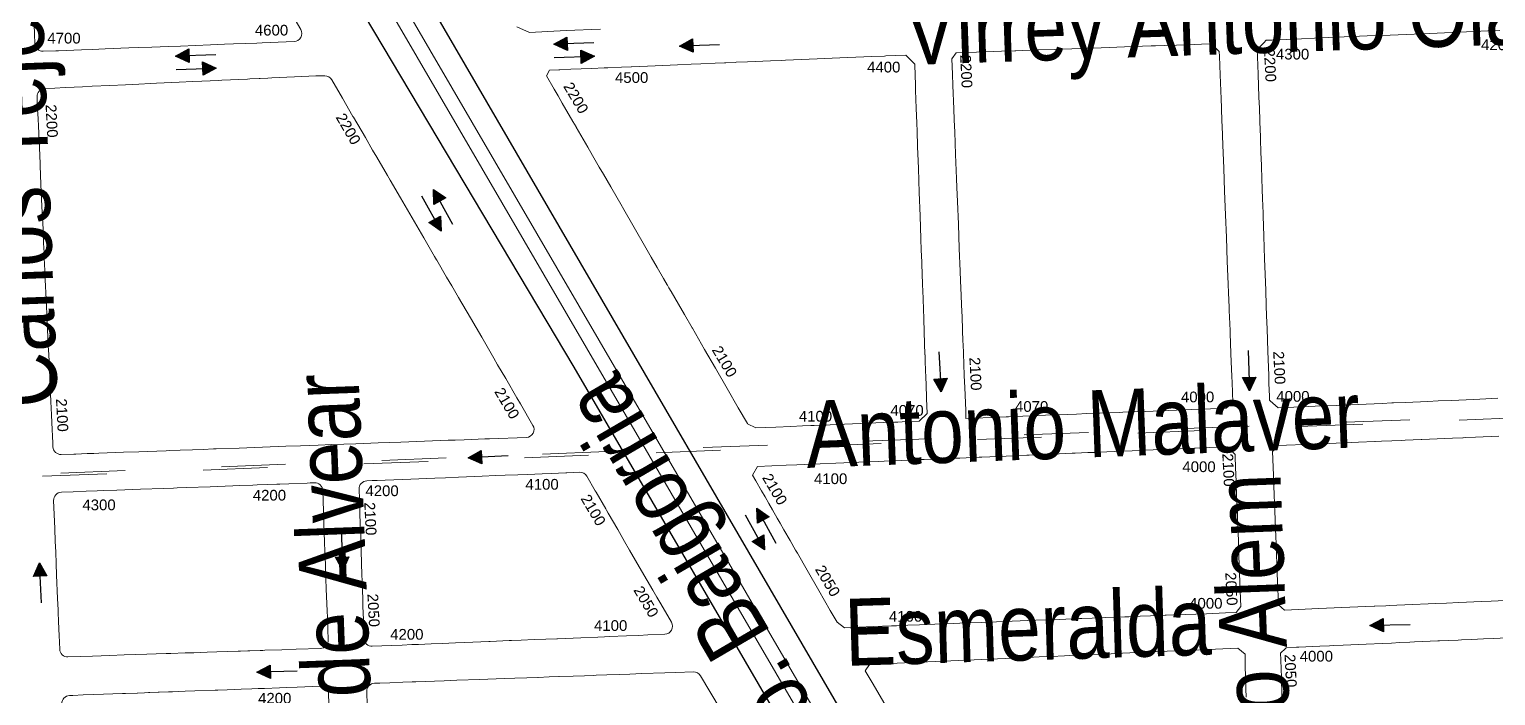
# Model space of a CAD drawing. Header units: millimetres. Extents: x 11558 to 23675, y 49449 to 61482.
# Drawn here: x 16078 to 16625, y 55558 to 55807 of the extents above; entities that cross this region are included whole.
import ezdxf

# ---------------------------------------------------------------- set-up
doc = ezdxf.new("R2010")
doc.units = ezdxf.units.MM
doc.linetypes.add('ACAD_ISO03W100', pattern=[30, 12, -18])
for name, color, linetype in [('0. plano base - nombres calles', 22, 'Continuous'), ('0. Plano Base - PLANO', 254, 'Continuous'), ('0. Plano base - sentido calles', 253, 'Continuous'), ('0. vias del tren', 252, 'VÍAS'), ('0.BARRIOS - DIVISIÓN', 12, 'ACAD_ISO03W100'), ('7. puesta en valor CC la lucila', 212, 'Continuous'), ('numeración', 7, 'Continuous')]:
    doc.layers.add(name, color=color, linetype=linetype)
doc.layers.get('7. puesta en valor CC la lucila').off()
doc.styles.get("Standard").update_dxf_attribs({"font": 'arial.ttf'})
doc.linetypes.add('VÍAS', pattern='A,0.15,[130,ltypeshp.shx,S=0.25,R=0,X=0,Y=0],0.15', length=0.3)

# ---------------------------------------------------------------- blocks, each defined once
blk = doc.blocks.new('MANZANAS')
at = {"layer": '0. Plano Base - PLANO', "color": 0, "linetype": 'VÍAS', "lineweight": 5, "ltscale": 4}
for points in [[(5633392.19, 6179345.26), (5633766.17, 6178972.83), (5633911.62, 6178827.98, 0.101414), (5634043.46, 6178741.38, 0.02134), (5634208.17, 6178683.79), (5634894.89, 6178561.57), (5635134.9, 6178519.11), (5635207, 6178505.64), (5635242.16, 6178496.03, -0.077062), (5635335.8, 6178454.16, 0.007448), (5635399.31, 6178414.39, -0.001689), (5635687.6, 6178238.47), (5636190.29, 6177920.23), (5636600.65, 6177660.36)], [(5633388.52, 6179341.14), (5633762.29, 6178968.93), (5633907.74, 6178824.08, 0.101414), (5634041.43, 6178736.27, 0.02138), (5634206.89, 6178678.43), (5634893.93, 6178556.15), (5635133.92, 6178513.7), (5635205.77, 6178500.27), (5635240.71, 6178490.73, -0.077062), (5635332.82, 6178449.54, 0.007448), (5635396.46, 6178409.69, -0.001689), (5635684.68, 6178233.8), (5636187.35, 6177915.58), (5636597.71, 6177655.71)]]:
    blk.add_lwpolyline(points, format="xyb", dxfattribs=at)
at = {"layer": '0. Plano Base - PLANO', "color": 0, "linetype": 'Continuous', "lineweight": 5}
for points in [[(5636246.6, 6178214.77), (5636238.85, 6178210.3), (5636231.51, 6178206.07), (5636227.36, 6178203.68), (5636224.01, 6178201.75), (5636216.77, 6178197.57), (5636212.9, 6178195.34), (5636212.27, 6178194.98), (5636209.15, 6178193.18), (5636201.47, 6178188.75), (5636194.28, 6178184.6), (5636187.49, 6178180.69), (5636183.21, 6178178.22), (5636175.54, 6178173.8), (5636171.57, 6178174.8), (5636171.36, 6178174.85), (5636170.59, 6178176.22), (5636168.27, 6178180.33), (5636166.75, 6178183.02), (5636162.41, 6178190.69), (5636162.34, 6178190.82), (5636158.2, 6178198.14), (5636155.83, 6178202.35), (5636153.93, 6178205.71), (5636151.16, 6178210.61), (5636149.68, 6178213.23), (5636146.75, 6178218.41), (5636145.35, 6178220.9), (5636141.18, 6178228.28), (5636137.46, 6178234.88), (5636136.95, 6178235.77), (5636134.27, 6178240.52), (5636132.66, 6178243.38), (5636128.47, 6178250.79), (5636128.44, 6178250.84), (5636126.66, 6178253.99), (5636126.16, 6178254.88), (5636125.05, 6178256.84), (5636124.15, 6178258.43), (5636122.87, 6178260.71), (5636120.23, 6178265.38), (5636119.97, 6178265.85), (5636117.71, 6178269.84), (5636117.68, 6178269.9), (5636115.68, 6178273.44), (5636111.47, 6178280.9), (5636108.26, 6178286.58), (5636106.9, 6178288.98), (5636107.89, 6178292.33), (5636108.23, 6178293.55), (5636110.12, 6178294.63), (5636114.98, 6178297.42), (5636117.5, 6178298.87), (5636126.09, 6178303.81), (5636133.58, 6178308.1), (5636140.95, 6178312.34), (5636148.45, 6178316.64), (5636156.22, 6178321.1), (5636163.65, 6178325.37), (5636170.94, 6178329.56), (5636180.07, 6178334.8), (5636183.94, 6178337.02)], [(5635885.84, 6178182.73), (5635874.72, 6178176.27), (5635862.85, 6178169.37), (5635857.73, 6178169.08)], [(5636283.86, 6178149.01), (5636279.4, 6178146.44), (5636276.22, 6178144.61), (5636268.86, 6178140.38), (5636264.91, 6178138.1), (5636261.36, 6178136.05), (5636258.95, 6178134.67), (5636253.84, 6178131.73), (5636246.3, 6178127.39), (5636245.28, 6178126.8), (5636241.68, 6178124.73), (5636241.49, 6178124.62), (5636238.75, 6178123.05), (5636230.97, 6178118.57), (5636223.6, 6178114.32), (5636212.45, 6178107.91), (5636209.5, 6178108.58), (5636205.06, 6178116.39), (5636202.51, 6178120.87), (5636201.38, 6178122.86), (5636200.73, 6178124.01), (5636199.66, 6178125.88), (5636195.44, 6178133.3), (5636192.15, 6178139.1), (5636191.12, 6178140.91), (5636190.84, 6178141.4), (5636189.09, 6178144.47), (5636187.58, 6178147.14), (5636185.81, 6178150.25), (5636185.52, 6178150.76), (5636181.2, 6178158.36), (5636181.93, 6178161.25), (5636193.28, 6178167.77), (5636196.54, 6178169.65), (5636200.81, 6178172.1), (5636207.99, 6178176.23), (5636213.29, 6178179.28), (5636213.42, 6178179.35), (5636215.48, 6178180.53), (5636218.82, 6178182.45), (5636221.93, 6178184.24), (5636223.17, 6178184.96), (5636228.39, 6178187.96), (5636228.51, 6178188.02), (5636231.02, 6178189.47), (5636238.5, 6178193.77), (5636241.86, 6178195.7), (5636241.99, 6178195.77), (5636242.82, 6178196.25), (5636245.9, 6178198.02), (5636253.54, 6178202.41)], [(5636228.41, 6178075.44), (5636226.25, 6178079.26), (5636222.95, 6178085.08), (5636219.82, 6178090.61), (5636219.66, 6178090.89), (5636218.59, 6178092.78), (5636218.53, 6178092.89), (5636219.32, 6178095.35), (5636219.45, 6178095.73), (5636222.8, 6178097.67), (5636223.56, 6178098.11), (5636230.33, 6178102.02), (5636233.48, 6178103.84), (5636234.61, 6178104.49), (5636237.89, 6178106.38), (5636245.35, 6178110.69), (5636250.57, 6178113.71), (5636253.5, 6178115.4), (5636256.18, 6178116.95), (5636259.44, 6178118.84), (5636260.96, 6178119.71), (5636268.54, 6178124.09), (5636269.11, 6178124.41), (5636275.12, 6178127.89), (5636276.18, 6178128.5), (5636279.46, 6178130.4), (5636283.3, 6178132.61), (5636286.63, 6178134.54), (5636290.79, 6178136.94)], [(5636097.65, 6178006.97), (5636088.26, 6178012.94), (5636084, 6178015.64), (5636084.34, 6178018.5), (5636090.8, 6178022.22), (5636098.11, 6178026.45), (5636105.58, 6178030.76), (5636113.18, 6178035.15), (5636120.6, 6178039.43), (5636128.21, 6178043.83), (5636135.57, 6178048.08), (5636139.2, 6178050.17), (5636143.16, 6178052.46), (5636147.4, 6178054.91), (5636150.61, 6178056.77), (5636158.29, 6178061.2), (5636162.54, 6178063.65), (5636166.13, 6178065.72), (5636173.13, 6178069.77), (5636174.2, 6178070.39), (5636177.3, 6178072.18), (5636180.62, 6178074.09), (5636188.28, 6178078.52), (5636193.98, 6178081.81), (5636196.21, 6178083.1), (5636203.51, 6178087.31), (5636206.93, 6178086.49), (5636208.99, 6178082.79), (5636213.24, 6178075.15), (5636214.71, 6178072.5)]]:
    blk.add_lwpolyline(points, dxfattribs=at)
for points in [[(5636074.85, 6178117.14), (5636073.9, 6178116.6), (5636073.42, 6178117.45), (5636072.42, 6178119.2), (5636068.17, 6178126.65), (5636066, 6178130.46), (5636063.77, 6178134.36), (5636060.11, 6178140.78), (5636059.73, 6178141.44), (5636055.18, 6178149.43), (5636052.9, 6178153.42), (5636051.11, 6178156.56), (5636048.42, 6178161.28), (5636046.65, 6178164.38), (5636042.46, 6178171.72), (5636037.97, 6178179.61), (5636033.76, 6178186.99), (5636031.17, 6178191.52), (5636029.5, 6178194.45), (5636025.04, 6178202.27), (5636020.87, 6178209.58), (5636019.82, 6178211.42), (5636018.64, 6178213.49), (5636016.61, 6178217.06), (5636012.25, 6178224.7), (5636010.19, 6178228.31), (5636007.32, 6178233.34), (5636007.7, 6178236.04), (5636011.61, 6178238.26), (5636022.44, 6178244.37), (5636026.78, 6178246.82), (5636027.13, 6178247.02), (5636034.07, 6178250.94), (5636034.59, 6178251.23), (5636039.78, 6178254.16), (5636042.13, 6178255.49), (5636048.61, 6178259.15), (5636049.6, 6178259.7), (5636054.9, 6178262.7), (5636057.64, 6178264.24), (5636064.88, 6178268.33), (5636068.33, 6178270.34), (5636071.15, 6178271.98), (5636072.54, 6178272.65), (5636075.59, 6178274.37), (5636083.19, 6178278.66), (5636087.54, 6178281.11), (5636090.78, 6178282.94), (5636094.62, 6178281.76), (5636095.51, 6178280.21), (5636098.96, 6178274.15), (5636103.38, 6178266.38), (5636105.07, 6178263.43), (5636107.57, 6178259.05), (5636108.36, 6178257.65), (5636111.97, 6178251.32), (5636116.22, 6178243.86), (5636120.49, 6178236.36), (5636124.87, 6178228.68), (5636129.03, 6178221.37), (5636133.41, 6178213.68), (5636137.67, 6178206.21), (5636139.25, 6178203.43), (5636141.91, 6178198.76), (5636142.54, 6178197.67), (5636146.23, 6178191.19), (5636146.87, 6178190.06), (5636148.55, 6178187.11), (5636150.56, 6178183.58), (5636151.98, 6178181.1), (5636154.78, 6178176.18), (5636155.88, 6178174.25), (5636159.53, 6178167.84), (5636158.28, 6178164.75), (5636150.6, 6178160.37), (5636147.11, 6178158.37), (5636139.77, 6178154.19), (5636132.04, 6178149.77), (5636127.43, 6178147.14), (5636124.84, 6178145.66), (5636123.78, 6178145.06), (5636117.32, 6178141.37), (5636117.05, 6178141.22), (5636113.09, 6178138.95), (5636109.74, 6178137.05), (5636106.93, 6178135.45), (5636102.32, 6178132.81), (5636094.58, 6178128.39), (5636087.7, 6178124.47), (5636086.94, 6178124.04), (5636082.27, 6178121.37), (5636076.51, 6178118.08)], [(5636005.89, 6178077.25), (5636002.53, 6178077.18), (5636002.32, 6178077.32), (5635996.65, 6178080.93), (5635989.68, 6178085.37), (5635982.3, 6178090.09), (5635975.45, 6178094.46), (5635967.72, 6178099.39), (5635967.63, 6178099.45), (5635962.69, 6178102.59), (5635959.04, 6178104.93), (5635954.4, 6178107.88), (5635952.99, 6178108.78), (5635952.08, 6178109.37), (5635951.93, 6178109.46), (5635949.66, 6178110.91), (5635945.61, 6178113.49), (5635941.9, 6178115.86), (5635938.47, 6178118.05), (5635931.17, 6178122.7), (5635923.67, 6178127.49), (5635923.51, 6178127.6), (5635916.37, 6178132.15), (5635911.72, 6178135.12), (5635909.17, 6178136.74), (5635905.76, 6178138.91), (5635903.01, 6178140.67), (5635901.92, 6178141.36), (5635894.64, 6178146.01), (5635894.51, 6178146.09), (5635892.59, 6178147.32), (5635885.88, 6178151.6), (5635883.31, 6178153.24), (5635880.87, 6178154.79), (5635875.98, 6178157.92), (5635876.03, 6178160.31), (5635879, 6178162.02), (5635879.29, 6178162.19), (5635882.85, 6178164.23), (5635886.22, 6178166.17), (5635889.72, 6178168.18), (5635893.72, 6178170.48), (5635894.87, 6178171.14), (5635899.31, 6178173.69), (5635902.41, 6178175.47), (5635902.55, 6178175.55), (5635905.21, 6178177.08), (5635910.19, 6178179.94), (5635917.43, 6178184.1), (5635921.85, 6178186.64), (5635925.02, 6178188.46), (5635929.62, 6178191.1), (5635932.7, 6178192.87), (5635933.1, 6178193.1), (5635936.14, 6178194.84), (5635936.47, 6178195.04), (5635940.09, 6178197.12), (5635945.09, 6178199.99), (5635947.54, 6178201.39), (5635951.3, 6178203.56), (5635952.44, 6178204.21), (5635955.08, 6178205.73), (5635962.73, 6178210.12), (5635970.09, 6178214.35), (5635977.82, 6178218.79), (5635980.24, 6178220.18), (5635984.5, 6178222.63), (5635985, 6178222.92), (5635991.44, 6178226.62), (5635993.47, 6178225.94), (5635995.95, 6178225.11), (5635998.07, 6178221.36), (5635999.6, 6178218.64), (5635999.82, 6178218.26), (5636000.72, 6178216.67), (5636002.44, 6178213.62), (5636004.03, 6178210.82), (5636006.79, 6178205.93), (5636008.23, 6178203.38), (5636011.04, 6178198.42), (5636011.21, 6178198.11), (5636012.33, 6178196.13), (5636015.12, 6178191.2), (5636019.56, 6178183.35), (5636023.81, 6178175.83), (5636028.06, 6178168.3), (5636030.15, 6178164.61), (5636032.31, 6178160.8), (5636032.66, 6178160.18), (5636036.38, 6178153.61), (5636036.63, 6178153.16), (5636037.52, 6178151.6), (5636040.93, 6178145.54), (5636042.76, 6178142.32), (5636045.15, 6178138.08), (5636049.37, 6178130.62), (5636049.4, 6178130.57), (5636050.59, 6178128.46), (5636050.69, 6178128.28), (5636053.63, 6178123.08), (5636054.78, 6178121.03), (5636057.4, 6178116.41), (5636060.16, 6178111.5), (5636058.89, 6178107.66), (5636054.76, 6178105.28), (5636051.93, 6178103.66), (5636050.9, 6178103.07), (5636047.28, 6178100.99), (5636039.76, 6178096.68), (5636032.15, 6178092.32), (5636029.96, 6178091.06), (5636028.67, 6178090.32), (5636024.85, 6178088.13), (5636023.74, 6178087.49), (5636021.05, 6178085.95), (5636017.22, 6178083.75), (5636012.38, 6178080.97), (5636005.95, 6178077.28)], [(5636078.95, 6178031.62), (5636069.71, 6178026.36), (5636066.31, 6178026.85), (5636062.02, 6178029.6), (5636054.76, 6178034.26), (5636047.44, 6178038.95), (5636041.24, 6178042.92), (5636040.15, 6178043.62), (5636036.69, 6178045.84), (5636032.72, 6178048.38), (5636030.4, 6178049.87), (5636028.54, 6178051.06), (5636025.47, 6178053.03), (5636023.23, 6178054.46), (5636020.86, 6178055.99), (5636018.66, 6178057.4), (5636015.05, 6178059.71), (5636012.91, 6178061.09), (5636013.13, 6178064.77), (5636022.4, 6178070.1), (5636025.82, 6178072.06), (5636033.39, 6178076.41), (5636038.54, 6178079.36), (5636041.14, 6178080.85), (5636045.98, 6178083.64), (5636048.62, 6178085.15), (5636052.46, 6178087.36), (5636055.88, 6178089.32), (5636059.71, 6178091.52), (5636062.87, 6178093.33), (5636063.49, 6178093.69), (5636066.19, 6178095.24), (5636067.12, 6178095.77), (5636070.2, 6178097.54), (5636070.78, 6178097.87), (5636074.63, 6178100.09), (5636076.7, 6178101.27), (5636078.64, 6178102.39), (5636085, 6178106.04), (5636085.86, 6178106.53), (5636093.68, 6178111.02), (5636096.42, 6178112.6), (5636100.42, 6178114.89), (5636101.15, 6178115.31), (5636107.3, 6178118.84), (5636108.69, 6178119.64), (5636115.06, 6178123.3), (5636116.08, 6178123.88), (5636120.11, 6178126.2), (5636122.2, 6178127.4), (5636123.81, 6178128.32), (5636131.34, 6178132.64), (5636134.56, 6178134.49), (5636138.71, 6178136.88), (5636146.46, 6178141.33), (5636150.09, 6178143.41), (5636151.27, 6178144.09), (5636154.78, 6178146.1), (5636154.91, 6178146.18), (5636156.75, 6178147.23), (5636165.33, 6178152.16), (5636169.23, 6178151), (5636172.02, 6178146.09), (5636172.6, 6178145.07), (5636176.69, 6178137.89), (5636180.38, 6178131.39), (5636180.99, 6178130.33), (5636185.21, 6178122.91), (5636186.59, 6178120.48), (5636189.58, 6178115.22), (5636191.26, 6178112.26), (5636194.4, 6178106.75), (5636194.45, 6178106.66), (5636197.32, 6178101.6), (5636196.79, 6178098.75), (5636193.35, 6178096.79), (5636187.19, 6178093.28), (5636176.86, 6178087.4), (5636174.16, 6178085.86), (5636173.79, 6178085.65), (5636172.99, 6178085.2), (5636172.46, 6178084.89), (5636169.03, 6178082.94), (5636165.65, 6178081.01), (5636164.29, 6178080.24), (5636161.95, 6178078.91), (5636160.84, 6178078.27), (5636160.73, 6178078.21), (5636157.97, 6178076.64), (5636154.43, 6178074.62), (5636150.12, 6178072.17), (5636146.71, 6178070.22), (5636145.97, 6178069.8), (5636139.32, 6178066.01), (5636135.58, 6178063.89), (5636131.75, 6178061.7), (5636124.06, 6178057.32), (5636116.56, 6178053.05), (5636114.19, 6178051.7), (5636114.14, 6178051.67), (5636109.03, 6178048.76), (5636105.18, 6178046.57), (5636101.45, 6178044.44), (5636094.04, 6178040.22), (5636090.23, 6178038.05), (5636086.51, 6178035.93), (5636084.9, 6178035.01)]]:
    blk.add_lwpolyline(points, close=True, dxfattribs=at)
at = {"layer": '0. Plano Base - PLANO', "color": 0}
blk.add_lwpolyline([(5635708.03, 6178235.64), (5636262.8, 6177884.12, -0.354867), (5636262.76, 6177873.31), (5636252.63, 6177867.12, -0.288875), (5636249.43, 6177867.16), (5635935.21, 6178066.13), (5635686.75, 6178220.14, -0.567388), (5635686.84, 6178225.29), (5635704.93, 6178235.7, -0.27867)], format="xyb", close=True, dxfattribs=at)
at = {"layer": '0. Plano Base - PLANO', "color": 0, "linetype": 'Continuous', "lineweight": 5}
for points in [[(5635768.32, 6178142.57), (5635786.58, 6178130.92, -0.564611), (5635786.45, 6178125.78), (5635776.09, 6178119.88), (5635774.33, 6178118.88), (5635766.82, 6178114.61), (5635763.83, 6178112.9), (5635759.27, 6178110.31), (5635749.53, 6178104.76), (5635745.71, 6178102.59), (5635740.27, 6178099.49), (5635736.04, 6178097.08), (5635732.85, 6178095.27), (5635725.1, 6178090.85), (5635721.01, 6178088.53), (5635717.45, 6178086.5), (5635709.92, 6178082.21), (5635709.06, 6178081.72), (5635704.99, 6178079.41, -0.414419), (5635700.9, 6178080.53), (5635699.17, 6178083.57), (5635699, 6178083.9), (5635694.83, 6178091.2)], [(5635924.99, 6177918.37), (5635922.39, 6177922.94, -0.41491), (5635923.52, 6177927.03), (5635925.32, 6177928.05), (5635928.54, 6177929.87), (5635932.72, 6177932.24), (5635935.74, 6177933.94), (5635936.98, 6177934.65), (5635943.03, 6177938.07), (5635946.15, 6177939.84), (5635948.31, 6177941.06), (5635950.26, 6177942.17), (5635957.81, 6177946.44), (5635965.72, 6177950.92), (5635969.16, 6177952.87), (5635973.07, 6177955.08), (5635976.59, 6177957.07), (5635976.72, 6177957.14), (5635980.36, 6177959.21), (5635983.52, 6177960.99), (5635983.62, 6177961.05), (5635988.1, 6177963.59), (5635991.83, 6177965.7), (5635994.63, 6177967.28), (5635995.65, 6177967.85), (5635999.07, 6177969.79), (5636003.05, 6177972.04), (5636006.53, 6177974.01), (5636010.47, 6177976.24), (5636017.97, 6177980.48), (5636021.46, 6177982.46), (5636027.23, 6177985.72, -0.27565), (5636030.31, 6177985.64), (5636042.4, 6177978.04)], [(5635823.49, 6177866.41, -0.413753), (5635824.62, 6177870.5), (5635825.65, 6177871.08), (5635829.09, 6177873.03), (5635832.47, 6177874.95), (5635841.87, 6177880.28), (5635842.85, 6177880.83), (5635846.6, 6177882.96), (5635846.7, 6177883.01), (5635848.98, 6177884.31), (5635850.23, 6177885.01), (5635850.52, 6177885.18), (5635850.75, 6177885.31), (5635853.38, 6177886.8), (5635853.76, 6177887.02), (5635856.75, 6177888.72), (5635858.03, 6177889.44), (5635862.14, 6177891.77), (5635865.3, 6177893.56), (5635871.92, 6177897.31), (5635872.2, 6177897.47), (5635872.85, 6177897.84), (5635875.87, 6177899.55), (5635880.41, 6177902.13), (5635883.91, 6177904.11), (5635885.93, 6177905.26), (5635888, 6177906.43), (5635892.86, 6177909.18), (5635895.14, 6177910.48), (5635898.63, 6177912.45), (5635906.11, 6177916.69, -0.415526), (5635910.2, 6177915.55), (5635913.59, 6177909.5)]]:
    blk.add_lwpolyline(points, format="xyb", dxfattribs=at)
for points in [[(5635805.5, 6178119.59), (5635812.23, 6178115.34), (5635818.83, 6178111.16), (5635819.16, 6178110.95), (5635826.58, 6178106.25), (5635831.13, 6178103.38), (5635833.77, 6178101.71), (5635840.46, 6178097.47), (5635842.17, 6178096.39), (5635848.55, 6178092.35), (5635855.85, 6178087.74), (5635863.18, 6178083.1), (5635870.02, 6178078.77), (5635871.23, 6178078), (5635871.29, 6178077.97), (5635877.54, 6178074.01), (5635880.71, 6178072.01), (5635885, 6178069.29), (5635892.45, 6178064.58), (5635899.5, 6178060.11), (5635907.17, 6178055.26), (5635909.5, 6178053.78), (5635914.57, 6178050.58), (5635921.57, 6178046.15), (5635923.79, 6178044.75), (5635931.65, 6178039.77, -0.565802), (5635931.53, 6178034.63), (5635919.56, 6178027.81), (5635918.07, 6178027), (5635913.74, 6178024.54), (5635911.35, 6178023.18), (5635908.35, 6178021.48), (5635906.11, 6178020.21), (5635898.48, 6178015.88), (5635890.7, 6178011.47), (5635883.4, 6178007.32), (5635876.1, 6178003.18), (5635868.32, 6177998.77), (5635863.88, 6177996.25), (5635860.96, 6177994.59), (5635858.12, 6177992.98), (5635853.4, 6177990.3), (5635838.17, 6177981.66), (5635830.69, 6177977.42), (5635829.87, 6177976.95), (5635826.56, 6177975.07), (5635823.09, 6177973.11), (5635819, 6177970.79), (5635815.63, 6177968.87), (5635814.44, 6177968.2), (5635808.4, 6177964.77), (5635805.64, 6177963.2), (5635800.62, 6177960.35), (5635792.63, 6177955.82), (5635791.03, 6177954.92), (5635788.79, 6177953.65), (5635785.12, 6177951.56), (5635784.45, 6177951.19), (5635780.35, 6177948.91, -0.409337), (5635776.29, 6177950.02), (5635775.62, 6177951.19), (5635771.72, 6177957.93), (5635770.33, 6177960.33), (5635767.81, 6177964.69), (5635766.37, 6177967.17), (5635766.02, 6177967.79), (5635763.54, 6177972.06), (5635761.61, 6177975.41), (5635759, 6177979.91), (5635757.4, 6177982.69), (5635755.75, 6177985.53), (5635752.93, 6177990.4), (5635751.38, 6177993.09), (5635748.67, 6177997.76), (5635745.03, 6178004.07), (5635744.26, 6178005.4), (5635742.24, 6178008.89), (5635740.83, 6178011.31), (5635739.91, 6178012.91), (5635738.18, 6178015.9), (5635737.81, 6178016.55), (5635735.55, 6178020.45), (5635731.32, 6178027.76), (5635727.15, 6178034.97), (5635726.89, 6178035.43), (5635725.71, 6178037.47), (5635723.38, 6178041.49), (5635721.71, 6178044.38), (5635716.27, 6178053.78), (5635714.91, 6178056.13), (5635713.11, 6178059.25), (5635711.27, 6178062.42), (5635710.8, 6178063.23, -0.41378), (5635711.89, 6178067.33), (5635715.21, 6178069.26), (5635718.48, 6178071.15), (5635721.38, 6178072.83), (5635724.14, 6178074.44), (5635727.21, 6178076.21), (5635732.93, 6178079.53), (5635737.97, 6178082.46), (5635740.4, 6178083.87), (5635748, 6178088.28), (5635755.33, 6178092.53), (5635759.74, 6178095.09), (5635762.68, 6178096.79), (5635768.03, 6178099.9), (5635769.19, 6178100.57), (5635777.45, 6178105.36), (5635778.24, 6178105.82), (5635781.19, 6178107.53), (5635781.56, 6178107.75), (5635784.04, 6178109.19), (5635785.3, 6178109.92), (5635792.63, 6178114.17), (5635799.59, 6178118.2), (5635802.51, 6178119.72, -0.267241)], [(5636011.28, 6177993.21), (5636005.84, 6177990.1), (5636002.91, 6177988.42), (5635998.86, 6177986.11), (5635993.36, 6177982.96), (5635991.74, 6177982.03), (5635989.53, 6177980.76), (5635984.01, 6177977.61), (5635976.47, 6177973.29), (5635976.31, 6177973.2), (5635972.73, 6177971.15), (5635968.88, 6177968.94), (5635964.7, 6177966.55), (5635961.56, 6177964.75), (5635960.83, 6177964.34), (5635954.66, 6177960.81), (5635954.25, 6177960.57), (5635946.47, 6177956.11), (5635943.4, 6177954.36), (5635939.05, 6177951.87), (5635935.5, 6177949.84), (5635931.4, 6177947.49), (5635929.25, 6177946.26), (5635926.15, 6177944.48), (5635922.69, 6177942.5), (5635916.44, 6177938.93, -0.416542), (5635912.34, 6177940.06), (5635909.36, 6177945.36), (5635907.24, 6177949.13), (5635906.94, 6177949.67), (5635905.74, 6177951.8), (5635905.13, 6177952.89), (5635901.8, 6177958.81), (5635900.71, 6177960.76), (5635896.38, 6177968.46), (5635894.88, 6177971.12), (5635894.01, 6177972.69), (5635892.2, 6177975.9), (5635891.67, 6177976.85), (5635891.62, 6177976.93), (5635886.84, 6177985.44), (5635885.01, 6177988.69, -0.411985), (5635886.14, 6177992.76), (5635887.87, 6177993.76), (5635889.52, 6177994.7), (5635892.14, 6177996.2), (5635900.43, 6178000.94), (5635908.21, 6178005.39), (5635911.72, 6178007.39), (5635915.9, 6178009.78), (5635923.54, 6178014.16), (5635928.04, 6178016.73), (5635931.08, 6178018.46), (5635935.11, 6178020.77), (5635938.28, 6178022.59), (5635943.02, 6178025.3), (5635945.99, 6178027), (5635950.74, 6178029.71), (5635951, 6178029.86), (5635955.18, 6178032.25, -0.27852), (5635958.28, 6178032.18), (5635963.52, 6178028.84), (5635964.06, 6178028.5), (5635970.1, 6178024.65), (5635970.56, 6178024.36), (5635971.68, 6178023.65), (5635977.7, 6178019.81), (5635981.99, 6178017.08), (5635985.14, 6178015.07), (5635992.66, 6178010.29), (5635999.69, 6178005.81), (5636002.32, 6178004.13), (5636004.75, 6178002.58), (5636011.4, 6177998.35, -0.564168)], [(5635786.9, 6177936.45), (5635790.78, 6177938.65), (5635794.92, 6177941), (5635798.54, 6177943.06), (5635800.74, 6177944.3), (5635804.98, 6177946.71), (5635812.66, 6177951.07), (5635820.04, 6177955.26), (5635823.31, 6177957.11), (5635824.49, 6177957.78), (5635827.53, 6177959.5), (5635835.23, 6177963.87), (5635842.57, 6177968.04), (5635844.74, 6177969.27), (5635849.1, 6177971.74), (5635850.48, 6177972.53), (5635853.73, 6177974.37), (5635856.93, 6177976.19), (5635857.91, 6177976.74), (5635860.79, 6177978.38), (5635866.83, 6177981.8), (5635867.71, 6177982.3), (5635868.26, 6177982.61), (5635869.15, 6177983.12, -0.414626), (5635873.24, 6177981.99), (5635878.94, 6177971.92), (5635879.22, 6177971.41), (5635882.76, 6177965.16), (5635884.46, 6177962.15), (5635886.87, 6177957.9), (5635887.62, 6177956.56), (5635889.42, 6177953.39), (5635891.35, 6177949.97), (5635895.37, 6177942.86), (5635896.62, 6177940.66), (5635900.76, 6177933.34, -0.41485), (5635899.62, 6177929.25), (5635891.69, 6177924.79), (5635887.1, 6177922.2), (5635881.57, 6177919.09), (5635880.91, 6177918.72), (5635880, 6177918.21), (5635876.66, 6177916.33), (5635876.05, 6177915.98), (5635873.66, 6177914.64), (5635873.03, 6177914.29), (5635872.9, 6177914.21), (5635865.9, 6177910.27), (5635862.8, 6177908.53), (5635858.42, 6177906.06), (5635855.64, 6177904.5), (5635850.89, 6177901.83), (5635849.43, 6177901), (5635846.11, 6177899.14), (5635843.17, 6177897.48), (5635835.78, 6177893.33), (5635831.04, 6177890.66), (5635825.48, 6177887.53), (5635817.45, 6177883.01, -0.412092), (5635813.38, 6177884.13), (5635812.15, 6177886.28), (5635812, 6177886.54), (5635810.9, 6177888.46), (5635808.26, 6177893.08), (5635806.49, 6177896.16), (5635806.08, 6177896.88), (5635803.95, 6177900.6), (5635799.66, 6177908.1), (5635797.44, 6177911.98), (5635795.34, 6177915.65), (5635795.28, 6177915.75), (5635793.42, 6177919.01), (5635790.98, 6177923.27), (5635785.78, 6177932.35, -0.41529)]]:
    blk.add_lwpolyline(points, format="xyb", close=True, dxfattribs=at)

msp = doc.modelspace()

# ---------------------------------------------------------------- hatches: boundary and pattern name
at = {"layer": '0. Plano base - sentido calles', "linetype": 'Continuous', "lineweight": 25, "ltscale": 2, "true_color": 0x1a1a1a}
h = msp.add_hatch(color=250, dxfattribs=at)
h.dxf.hatch_style = 1
h.paths.add_polyline_path([(16273.69, 55801.31), (16278.77, 55798.98), (16278.69, 55801.48)])
h.paths.add_polyline_path([(16273.69, 55801.31), (16278.69, 55801.48), (16278.6, 55803.98)])
h = msp.add_hatch(color=250, dxfattribs=at)
h.dxf.hatch_style = 1
h.paths.add_polyline_path([(16320.59, 55800.65), (16325.67, 55798.31), (16325.59, 55800.81)])
h.paths.add_polyline_path([(16320.59, 55800.65), (16325.59, 55800.81), (16325.51, 55803.31)])
h = msp.add_hatch(color=250, dxfattribs=at)
h.dxf.hatch_style = 1
h.paths.add_polyline_path([(16132.51, 55796.89), (16137.59, 55794.56), (16137.51, 55797.06)])
h.paths.add_polyline_path([(16132.51, 55796.89), (16137.51, 55797.06), (16137.42, 55799.56)])
h = msp.add_hatch(color=250, dxfattribs=at)
h.dxf.hatch_style = 1
h.paths.add_polyline_path([(16288.85, 55796.82), (16283.77, 55799.15), (16283.85, 55796.65)])
h.paths.add_polyline_path([(16288.85, 55796.82), (16283.85, 55796.65), (16283.94, 55794.15)])
h = msp.add_hatch(color=250, dxfattribs=at)
h.dxf.hatch_style = 1
h.paths.add_polyline_path([(16147.67, 55792.4), (16142.59, 55794.73), (16142.67, 55792.23)])
h.paths.add_polyline_path([(16147.67, 55792.4), (16142.67, 55792.23), (16142.76, 55789.73)])
h = msp.add_hatch(color=250, dxfattribs=at)
h.dxf.hatch_style = 1
h.paths.add_polyline_path([(16228.73, 55747.12), (16228.95, 55741.53), (16231.14, 55742.74)])
h.paths.add_polyline_path([(16228.73, 55747.12), (16231.14, 55742.74), (16233.34, 55743.94)])
h = msp.add_hatch(color=250, dxfattribs=at)
h.dxf.hatch_style = 1
h.paths.add_polyline_path([(16231.58, 55731.57), (16231.36, 55737.15), (16229.17, 55735.95)])
h.paths.add_polyline_path([(16231.58, 55731.57), (16229.17, 55735.95), (16226.98, 55734.74)])
h = msp.add_hatch(color=250, dxfattribs=at)
h.dxf.hatch_style = 1
h.paths.add_polyline_path([(16418.36, 55671.47), (16420.53, 55676.62), (16418.04, 55676.46)])
h.paths.add_polyline_path([(16418.36, 55671.47), (16418.04, 55676.46), (16415.54, 55676.3)])
h = msp.add_hatch(color=250, dxfattribs=at)
h.dxf.hatch_style = 1
h.paths.add_polyline_path([(16533.42, 55671.94), (16535.77, 55677.01), (16533.28, 55676.94)])
h.paths.add_polyline_path([(16533.42, 55671.94), (16533.28, 55676.94), (16530.78, 55676.86)])
h = msp.add_hatch(color=250, dxfattribs=at)
h.dxf.hatch_style = 1
h.paths.add_polyline_path([(16241.66, 55646.91), (16246.77, 55644.66), (16246.65, 55647.16)])
h.paths.add_polyline_path([(16241.66, 55646.91), (16246.65, 55647.16), (16246.53, 55649.65)])
h = msp.add_hatch(color=250, dxfattribs=at)
h.dxf.hatch_style = 1
h.paths.add_polyline_path([(16349.5, 55628.07), (16349.72, 55622.49), (16351.91, 55623.69)])
h.paths.add_polyline_path([(16349.5, 55628.07), (16351.91, 55623.69), (16354.1, 55624.9)])
h = msp.add_hatch(color=250, dxfattribs=at)
h.dxf.hatch_style = 1
h.paths.add_polyline_path([(16352.35, 55612.52), (16352.13, 55618.11), (16349.94, 55616.9)])
h.paths.add_polyline_path([(16352.35, 55612.52), (16349.94, 55616.9), (16347.75, 55615.7)])
h = msp.add_hatch(color=250, dxfattribs=at)
h.dxf.hatch_style = 1
h.paths.add_polyline_path([(16194.91, 55604.87), (16197.19, 55609.97), (16194.7, 55609.87)])
h.paths.add_polyline_path([(16194.91, 55604.87), (16194.7, 55609.87), (16192.2, 55609.76)])
h = msp.add_hatch(color=250, dxfattribs=at)
h.dxf.hatch_style = 1
h.paths.add_polyline_path([(16081.7, 55607.68), (16079.43, 55602.57), (16081.93, 55602.68)])
h.paths.add_polyline_path([(16081.7, 55607.68), (16081.93, 55602.68), (16084.43, 55602.8)])
h = msp.add_hatch(color=250, dxfattribs=at)
h.dxf.hatch_style = 1
h.paths.add_polyline_path([(16578.37, 55584.33), (16583.4, 55581.88), (16583.37, 55584.38)])
h.paths.add_polyline_path([(16578.37, 55584.33), (16583.37, 55584.38), (16583.34, 55586.88)])
h = msp.add_hatch(color=250, dxfattribs=at)
h.dxf.hatch_style = 1
h.paths.add_polyline_path([(16162.83, 55566.9), (16167.89, 55564.52), (16167.83, 55567.02)])
h.paths.add_polyline_path([(16162.83, 55566.9), (16167.83, 55567.02), (16167.77, 55569.52)])

# ---------------------------------------------------------------- linework, layer by layer
at = {"layer": '0. Plano base - sentido calles', "color": 250, "linetype": 'Continuous', "lineweight": 25, "ltscale": 2, "true_color": 0x1a1a1a}
for points in [[(16288.68, 55801.82), (16273.69, 55801.31), (16278.6, 55803.98), (16278.77, 55798.98), (16273.69, 55801.31)], [(16335.58, 55801.14), (16320.59, 55800.65), (16325.51, 55803.31), (16325.67, 55798.31), (16320.59, 55800.65)], [(16147.5, 55797.4), (16132.51, 55796.89), (16137.42, 55799.56), (16137.59, 55794.56), (16132.51, 55796.89)], [(16273.86, 55796.31), (16288.85, 55796.82), (16283.94, 55794.15), (16283.77, 55799.15), (16288.85, 55796.82)], [(16132.68, 55791.89), (16147.67, 55792.4), (16142.76, 55789.73), (16142.59, 55794.73), (16147.67, 55792.4)], [(16235.97, 55733.98), (16228.73, 55747.12), (16233.34, 55743.94), (16228.95, 55741.53), (16228.73, 55747.12)], [(16224.35, 55744.71), (16231.58, 55731.57), (16226.98, 55734.74), (16231.36, 55737.15), (16231.58, 55731.57)], [(16417.38, 55686.44), (16418.36, 55671.47), (16415.54, 55676.3), (16420.53, 55676.62), (16418.36, 55671.47)], [(16532.98, 55686.93), (16533.42, 55671.94), (16530.78, 55676.86), (16535.77, 55677.01), (16533.42, 55671.94)], [(16256.64, 55647.64), (16241.66, 55646.91), (16246.53, 55649.65), (16246.77, 55644.66), (16241.66, 55646.91)], [(16345.12, 55625.66), (16352.35, 55612.52), (16347.75, 55615.7), (16352.13, 55618.11), (16352.35, 55612.52)], [(16356.73, 55614.93), (16349.5, 55628.07), (16354.1, 55624.9), (16349.72, 55622.49), (16349.5, 55628.07)], [(16194.26, 55619.86), (16194.91, 55604.87), (16192.2, 55609.76), (16197.19, 55609.97), (16194.91, 55604.87)], [(16082.38, 55592.69), (16081.7, 55607.68), (16084.43, 55602.8), (16079.43, 55602.57), (16081.7, 55607.68)], [(16593.37, 55584.49), (16578.37, 55584.33), (16583.34, 55586.88), (16583.4, 55581.88), (16578.37, 55584.33)], [(16177.83, 55567.25), (16162.83, 55566.9), (16167.77, 55569.52), (16167.89, 55564.52), (16162.83, 55566.9)]]:
    msp.add_lwpolyline(points, dxfattribs=at)
at = {"layer": '0. vias del tren', "color": 252, "lineweight": 13, "ltscale": 2}
for points in [[(14648.86, 57861.66), (14769.24, 57483.68), (14831.53, 57288.08, 0.101414), (14909.68, 57148.53, 0.02138), (15029.84, 57020.92), (15583.14, 56595.67), (15776.52, 56447.35), (15834.1, 56402.31), (15860.7, 56377.73, -0.077062), (15923.44, 56298.72, 0.007448), (15961.55, 56234.01, -0.001689), (16136.22, 55945.05), (16435.57, 55430.93), (16679.91, 55011.13)], [(14654.1, 57863.33), (14774.48, 57485.35), (14836.77, 57289.75, 0.101414), (14913.84, 57152.12, 0.02134), (15033.44, 57025.08), (15586.49, 56600.03), (15779.89, 56451.7), (15837.66, 56406.5), (15864.43, 56381.77, -0.077062), (15928.22, 56301.44, 0.007448), (15966.25, 56236.87, -0.001689), (16140.96, 55947.85), (16440.33, 55433.7), (16684.66, 55013.9)]]:
    msp.add_lwpolyline(points, format="xyb", dxfattribs=at)
at = {"layer": '0.BARRIOS - DIVISIÓN', "color": 14, "lineweight": 18, "ltscale": 2}
for points in [[(13967.63, 56603.49), (14252.98, 55490.76), (14844.04, 55753.84), (14849.07, 55750.6), (15260.54, 55819.41), (15243.48, 55607.68), (16311.92, 55648.81), (17552.48, 55699.13)], [(15243.48, 55607.68), (15214.21, 55300.54), (15052.83, 55293.83), (15112.91, 54921.92), (14987.64, 54310.9), (17059.08, 54362.46), (17585.92, 54374.44), (17552.48, 55699.13), (15243.48, 55607.68)]]:
    msp.add_lwpolyline(points, dxfattribs=at)

# ---------------------------------------------------------------- block references
at = {"layer": '0. Plano Base - PLANO', "color": 28, "lineweight": 5, "true_color": 0x0d0d0d, "rotation": 332.5463477508169}
msp.add_blockref('MANZANAS', (-7833237.48, -2828296.13), dxfattribs=at)
at = {"layer": '7. puesta en valor CC la lucila', "color": 250, "lineweight": 30, "rotation": 332.5463477508169}
msp.add_blockref('MANZANAS', (-7833237.48, -2828296.13), dxfattribs=at)

# ---------------------------------------------------------------- texts
at = {"layer": '0. plano base - nombres calles', "color": 250, "lineweight": 15, "true_color": 0x1a1a1a, "char_height": 25, "attachment_point": 1}
for s, width, insert, rotation in [('{\\fArial Narrow|b0|i0|c0|p34;Cárlos Tejedor}', 329.255, (16063.5, 55665.13), 92.1477), ('{\\fArial Narrow|b0|i0|c0|p34;Virrey Antonio Olaguer y Feliú}', 418.6605, (16404.36, 55818.5), 1.9619), ('{\\fArial Narrow|b0|i0|c0|p34;Sgto. Baigorria}', 329.255, (16371.29, 55504.03), 120.3292), ('{\\fArial Narrow|b0|i0|c0|p34;Gral. Carlos María de Alvear}', 381.3402, (16189.41, 55315.2), 92.1477), ('{\\fArial Narrow|b0|i0|c0|p34;Antonio Malaver}', 329.255, (16367.31, 55668.09), 2.1387), ('{\\fArial Narrow|b0|i0|c0|p34;Leandro Nicéforo Alem}', 329.255, (16530.95, 55347.79), 92.1477), ('{\\fArial Narrow|b0|i0|c0|p34;Esmeralda}', 329.255, (16381.88, 55594.18), 1.778)]:
    msp.add_mtext_dynamic_manual_height_columns(s, width=width, gutter_width=12.5, heights=[0], dxfattribs=dict(at, insert=insert, rotation=rotation))
at = {"layer": 'numeración', "color": 251, "true_color": 0x606162, "char_height": 4, "attachment_point": 1}
for s, insert in [('4600', (16162.1, 55808.57)), ('4700', (16084.61, 55805.59)), ('4200', (16619.87, 55803.13)), ('4300', (16543.29, 55799.62)), ('4500', (16296.54, 55790.88)), ('4400', (16390.66, 55794.78)), ('4000', (16507.83, 55671.62)), ('4000', (16543.41, 55671.84)), ('4100', (16365.18, 55664.43)), ('4070', (16399.37, 55666.61)), ('4070', (16445.87, 55668.07)), ('4000', (16508.36, 55645.57)), ('4200', (16203.37, 55636.59)), ('4100', (16263.11, 55639)), ('4100', (16370.84, 55641.09)), ('4300', (16097.7, 55631.33)), ('4200', (16161.32, 55634.93)), ('4000', (16510.9, 55594.57)), ('4100', (16398.81, 55589.71)), ('4200', (16212.61, 55582.99)), ('4100', (16288.7, 55586.26)), ('4000', (16552.16, 55574.82)), ('4200', (16163.29, 55559.12))]:
    msp.add_mtext_dynamic_manual_height_columns(s, width=16.0314, gutter_width=12.5, heights=[0], dxfattribs=dict(at, insert=insert))
for s, insert, rotation in [('2200', (16429.37, 55797.48), 272.9402), ('2200', (16542.8, 55799.76), 272.9402), ('2200', (16280.54, 55787.67), 300.5957), ('2200', (16087.94, 55778.99), 272.9402), ('2200', (16195.61, 55776.08), 300.1722), ('2100', (16336.01, 55689.24), 300.5957), ('2100', (16546.25, 55686.83), 272.9402), ('2100', (16432.82, 55684.56), 272.9402), ('2100', (16254.79, 55673.64), 300.5957), ('2100', (16091.83, 55669.14), 272.9402), ('2100', (16527.25, 55648.65), 272.9402), ('2100', (16354.78, 55641.53), 300.5957), ('2100', (16287, 55633.76), 300.5957), ('2100', (16206.91, 55630.44), 272.9402), ('2050', (16374.52, 55607.33), 300.5194), ('2050', (16528.36, 55604.26), 272.9402), ('2050', (16306.74, 55599.56), 300.5194), ('2050', (16208.09, 55596.27), 272.9402), ('2050', (16550.48, 55573.7), 272.9402)]:
    msp.add_mtext_dynamic_manual_height_columns(s, width=16.0314, gutter_width=12.5, heights=[0], dxfattribs=dict(at, insert=insert, rotation=rotation))

doc.saveas('drawing.dxf')
